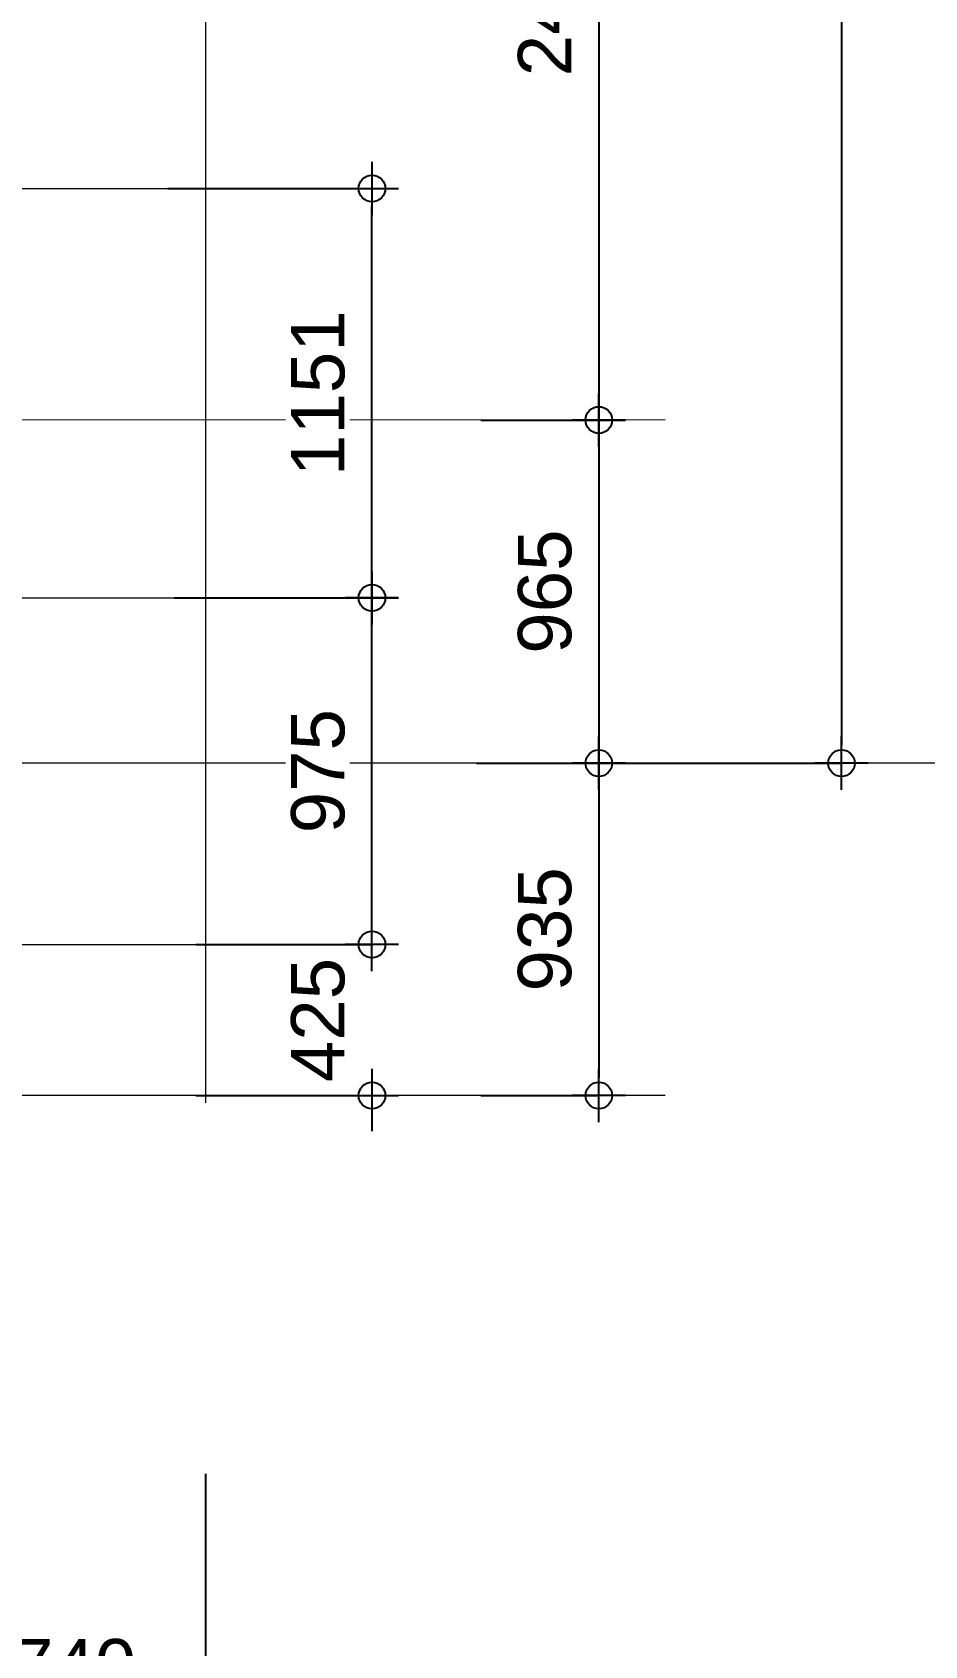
# Model space of a CAD drawing. Header units: millimetres. Extents: x 652937 to 1670132, y 1473552 to 2851037.
# Drawn here: x 663492.635 to 663495.145, y 1524595.5 to 1524600.038 of the extents above; entities that cross this region are included whole.
import ezdxf

# ---------------------------------------------------------------- set-up
doc = ezdxf.new("R2010")
doc.units = ezdxf.units.MM
doc.linetypes.add('Grid Line', pattern=[22.225, 12.7, -3.175, 3.175, -3.175])
doc.linetypes.add('HIDDEN', pattern=[0.375, 0.25, -0.125])
for name, color, linetype, lineweight in [('A-010-D_DIM', 7, 'Continuous', 9), ('A-WALL', 7, 'Continuous', 25), ('S-GRID', 7, 'Continuous', 9)]:
    doc.layers.add(name, color=color, linetype=linetype, lineweight=lineweight)
doc.layers.add('VPORT', color=7, linetype='Continuous')
doc.styles.add('Arial', font='arial.ttf')
doc.styles.add('Arial_4', font='arial.ttf', dxfattribs={"height": 300})
doc.dimstyles.new('ACM-DIM-3_0_C-T', dxfattribs={"dimscale": 304.8, "dimtxt": 306.07782, "dimasz": 0.492126, "dimexe": 0.328084, "dimexo": 0.0625, "dimgap": 0.164042, "dimtad": 0, "dimjust": 2, "dimdec": 0, "dimzin": 0, "dimdsep": 46, "dimtxsty": 'Arial_4', "dimblk1": 'DOTBLANK', "dimblk2": 'OBLIQUE', "dimsah": 1, "dimcen": 0.09, "dimdle": 0.656168, "dimclrd": 7, "dimclre": 7, "dimclrt": 7, "dimadec": 8, "dimazin": 0, "dimtfac": 1, "dimtdec": 4, "dimtix": 1, "dimtmove": 2, "dimatfit": 3, "dimfxl": 1.312336, "dimfxlon": 1, "dimtvp": 1, "dimtolj": 1, "dimtzin": 0, "dimarcsym": 2})
doc.dimstyles.new('Dim-Cen', dxfattribs={"dimscale": 0.05, "dimtxt": 3, "dimasz": 1, "dimexe": 0, "dimexo": 1, "dimgap": 1.5, "dimtad": 1, "dimdec": 0, "dimlfac": 1000, "dimzin": 1, "dimdsep": 46, "dimtxsty": 'Arial', "dimblk": 'CEN1', "dimcen": 0.09, "dimclrd": 7, "dimclre": 7, "dimclrt": 7, "dimadec": 0, "dimazin": 0, "dimtfac": 1, "dimtdec": 0, "dimtix": 1, "dimtofl": 0, "dimtmove": 2, "dimatfit": 3, "dimfxl": 1, "dimtfill": 1, "dimtolj": 1, "dimtzin": 0, "dimarcsym": 1})

# ---------------------------------------------------------------- blocks, each defined once
blk = doc.blocks.new('*D35')
at = {"layer": 'Defpoints', "color": 7, "transparency": 16777216}
for p in [(275108, -53633.6), (275108, -53633.6), (275108, -53775.1)]:
    blk.add_point(p, dxfattribs=at)
blk = doc.blocks.new('_DotBlank')
at = {"color": 7, "linetype": 'ByBlock', "lineweight": -2}
blk.add_line((-0.5, 0), (-1, 0), dxfattribs=at)
blk.add_circle((0, 0), 0.5, dxfattribs=at)
blk = doc.blocks.new('_None')
blk = doc.blocks.new('_Oblique')
at = {"color": 7, "linetype": 'ByBlock', "lineweight": -2}
blk.add_line((-0.5, -0.5), (0.5, 0.5), dxfattribs=at)
blk = doc.blocks.new('CEN1')
at = {"color": 7}
for p, q in [((0, 1.5), (0, -1.5)), ((1.5, 0), (-1.5, 0))]:
    blk.add_line(p, q, dxfattribs=at)
blk.add_circle((0, 0), 0.75, dxfattribs=at)
blk = doc.blocks.new('*D73')
at = {"color": 7, "lineweight": -2, "transparency": 16777216}
for p, q in [((663493.1229, 1524595.9833), (663493.1229, 1524595.291)), ((663492.3829, 1524595.7407), (663492.3829, 1524595.291)), ((663492.4329, 1524595.291), (663493.0729, 1524595.291))]:
    blk.add_line(p, q, dxfattribs=at)
at = {"layer": 'Defpoints', "color": 7, "transparency": 16777216}
for p in [(663493.1229, 1524596.0333), (663492.3829, 1524595.7907), (663493.1229, 1524595.291)]:
    blk.add_point(p, dxfattribs=at)
at = {"color": 7, "lineweight": -2, "transparency": 16777216, "xscale": 0.05, "yscale": 0.05, "zscale": 0.05, "rotation": 180}
blk.add_blockref('CEN1', (663492.3829, 1524595.291), dxfattribs=at)
at = {"color": 7, "lineweight": -2, "transparency": 16777216, "xscale": 0.05, "yscale": 0.05, "zscale": 0.05}
blk.add_blockref('CEN1', (663493.1229, 1524595.291), dxfattribs=at)
at = {"color": 7, "transparency": 16777216, "insert": (663492.7529, 1524595.4426), "char_height": 0.15, "attachment_point": 5, "style": 'Arial', "bg_fill": 3, "box_fill_scale": 1.1, "bg_fill_color": 256, "bg_fill_true_color": 13158600, "bg_fill_transparency": 0}
blk.add_mtext('\\A1;740', dxfattribs=at)
blk = doc.blocks.new('*D80')
at = {"color": 7, "lineweight": -2, "transparency": 16777216}
for p, q in [((663493.8134, 1524601.3476), (663494.2287, 1524601.3476)), ((663494.2287, 1524601.2976), (663494.2287, 1524598.9976)), ((663493.8969, 1524598.9476), (663494.2287, 1524598.9476))]:
    blk.add_line(p, q, dxfattribs=at)
at = {"layer": 'Defpoints', "color": 7, "transparency": 16777216}
for p in [(663493.7634, 1524601.3476), (663493.8469, 1524598.9476), (663494.2287, 1524598.9476)]:
    blk.add_point(p, dxfattribs=at)
at = {"color": 7, "lineweight": -2, "transparency": 16777216, "xscale": 0.05, "yscale": 0.05, "zscale": 0.05}
for p, rotation in [((663494.2287, 1524601.3476), 90), ((663494.2287, 1524598.9476), 270)]:
    blk.add_blockref('CEN1', p, dxfattribs=dict(at, rotation=rotation))
at = {"color": 7, "transparency": 16777216, "insert": (663494.0772, 1524600.1476), "char_height": 0.15, "attachment_point": 5, "rotation": 90, "style": 'Arial', "bg_fill": 3, "box_fill_scale": 1.1, "bg_fill_color": 256, "bg_fill_true_color": 13158600, "bg_fill_transparency": 0}
blk.add_mtext('\\A1;2400', dxfattribs=at)
blk = doc.blocks.new('*D81')
at = {"color": 7, "lineweight": -2, "transparency": 16777216}
for p, q in [((663493.8969, 1524598.9476), (663494.2287, 1524598.9476)), ((663494.2287, 1524598.8976), (663494.2287, 1524598.0323)), ((663493.885, 1524597.9823), (663494.2287, 1524597.9823))]:
    blk.add_line(p, q, dxfattribs=at)
at = {"layer": 'Defpoints', "color": 7, "transparency": 16777216}
for p in [(663493.8469, 1524598.9476), (663493.835, 1524597.9823), (663494.2287, 1524597.9823)]:
    blk.add_point(p, dxfattribs=at)
at = {"color": 7, "lineweight": -2, "transparency": 16777216, "xscale": 0.05, "yscale": 0.05, "zscale": 0.05}
for p, rotation in [((663494.2287, 1524598.9476), 90), ((663494.2287, 1524597.9823), 270)]:
    blk.add_blockref('CEN1', p, dxfattribs=dict(at, rotation=rotation))
at = {"color": 7, "transparency": 16777216, "insert": (663494.0772, 1524598.465), "char_height": 0.15, "attachment_point": 5, "rotation": 90, "style": 'Arial', "bg_fill": 3, "box_fill_scale": 1.1, "bg_fill_color": 256, "bg_fill_true_color": 13158600, "bg_fill_transparency": 0}
blk.add_mtext('\\A1;965', dxfattribs=at)
blk = doc.blocks.new('*D82')
at = {"color": 7, "lineweight": -2, "transparency": 16777216}
for p, q in [((663493.885, 1524597.9823), (663494.2287, 1524597.9823)), ((663494.2287, 1524597.9323), (663494.2287, 1524597.0975)), ((663493.8969, 1524597.0475), (663494.2287, 1524597.0475))]:
    blk.add_line(p, q, dxfattribs=at)
at = {"layer": 'Defpoints', "color": 7, "transparency": 16777216}
for p in [(663493.835, 1524597.9823), (663493.8469, 1524597.0475), (663494.2287, 1524597.0475)]:
    blk.add_point(p, dxfattribs=at)
at = {"color": 7, "lineweight": -2, "transparency": 16777216, "xscale": 0.05, "yscale": 0.05, "zscale": 0.05}
for p, rotation in [((663494.2287, 1524597.9823), 90), ((663494.2287, 1524597.0475), 270)]:
    blk.add_blockref('CEN1', p, dxfattribs=dict(at, rotation=rotation))
at = {"color": 7, "transparency": 16777216, "insert": (663494.0771, 1524597.5149), "char_height": 0.15, "attachment_point": 5, "rotation": 90, "style": 'Arial', "bg_fill": 3, "box_fill_scale": 1.1, "bg_fill_color": 256, "bg_fill_true_color": 13158600, "bg_fill_transparency": 0}
blk.add_mtext('\\A1;935', dxfattribs=at)
blk = doc.blocks.new('*D83')
at = {"color": 7, "lineweight": -2, "transparency": 16777216}
for p, q in [((663493.978, 1524612.6223), (663494.9112, 1524612.6223)), ((663494.9112, 1524612.5723), (663494.9112, 1524598.0323)), ((663493.978, 1524597.9823), (663494.9112, 1524597.9823))]:
    blk.add_line(p, q, dxfattribs=at)
at = {"layer": 'Defpoints', "color": 7, "transparency": 16777216}
for p in [(663493.928, 1524612.6223), (663493.928, 1524597.9823), (663494.9112, 1524597.9823)]:
    blk.add_point(p, dxfattribs=at)
at = {"color": 7, "lineweight": -2, "transparency": 16777216, "xscale": 0.05, "yscale": 0.05, "zscale": 0.05}
for p, rotation in [((663494.9112, 1524612.6223), 90), ((663494.9112, 1524597.9823), 270)]:
    blk.add_blockref('CEN1', p, dxfattribs=dict(at, rotation=rotation))
at = {"color": 7, "transparency": 16777216, "insert": (663494.7596, 1524605.3023), "char_height": 0.15, "attachment_point": 5, "rotation": 90, "style": 'Arial', "bg_fill": 3, "box_fill_scale": 1.1, "bg_fill_color": 256, "bg_fill_true_color": 13158600, "bg_fill_transparency": 0}
blk.add_mtext('\\A1;14640', dxfattribs=at)
blk = doc.blocks.new('*D414')
at = {"color": 7, "lineweight": -2, "transparency": 16777216}
for p, q in [((663493.5907, 1524597.5223), (663493.5907, 1524597.5723)), ((663493.0948, 1524597.4723), (663493.5907, 1524597.4723)), ((663493.0948, 1524597.0474), (663493.5907, 1524597.0474)), ((663493.5907, 1524596.9974), (663493.5907, 1524596.9474))]:
    blk.add_line(p, q, dxfattribs=at)
at = {"layer": 'Defpoints', "color": 7, "transparency": 16777216}
for p in [(663493.0448, 1524597.4723), (663493.0448, 1524597.0474), (663493.5907, 1524597.0474)]:
    blk.add_point(p, dxfattribs=at)
at = {"color": 7, "lineweight": -2, "transparency": 16777216, "xscale": 0.05, "yscale": 0.05, "zscale": 0.05}
for p, rotation in [((663493.5907, 1524597.4723), 270), ((663493.5907, 1524597.0474), 90)]:
    blk.add_blockref('CEN1', p, dxfattribs=dict(at, rotation=rotation))
at = {"color": 7, "transparency": 16777216, "insert": (663493.4392, 1524597.2598), "char_height": 0.15, "attachment_point": 5, "rotation": 90, "style": 'Arial', "bg_fill": 3, "box_fill_scale": 1.1, "bg_fill_color": 256, "bg_fill_true_color": 13158600, "bg_fill_transparency": 0}
blk.add_mtext('\\A1;425', dxfattribs=at)
blk = doc.blocks.new('*D415')
at = {"color": 7, "lineweight": -2, "transparency": 16777216}
for p, q in [((663493.0349, 1524598.4473), (663493.5907, 1524598.4473)), ((663493.5907, 1524597.5223), (663493.5907, 1524598.3973)), ((663493.0948, 1524597.4723), (663493.5907, 1524597.4723))]:
    blk.add_line(p, q, dxfattribs=at)
at = {"layer": 'Defpoints', "color": 7, "transparency": 16777216}
for p in [(663492.9849, 1524598.4473), (663493.5907, 1524598.4473), (663493.0448, 1524597.4723)]:
    blk.add_point(p, dxfattribs=at)
at = {"color": 7, "lineweight": -2, "transparency": 16777216, "xscale": 0.05, "yscale": 0.05, "zscale": 0.05}
for p, rotation in [((663493.5907, 1524598.4473), 90), ((663493.5907, 1524597.4723), 270)]:
    blk.add_blockref('CEN1', p, dxfattribs=dict(at, rotation=rotation))
at = {"color": 7, "transparency": 16777216, "insert": (663493.4392, 1524597.9598), "char_height": 0.15, "attachment_point": 5, "rotation": 90, "style": 'Arial', "bg_fill": 3, "box_fill_scale": 1.1, "bg_fill_color": 256, "bg_fill_true_color": 13158600, "bg_fill_transparency": 0}
blk.add_mtext('\\A1;975', dxfattribs=at)
blk = doc.blocks.new('*D416')
at = {"color": 7, "lineweight": -2, "transparency": 16777216}
for p, q in [((663493.0163, 1524599.5988), (663493.5907, 1524599.5988)), ((663493.5907, 1524598.4973), (663493.5907, 1524599.5488)), ((663493.0349, 1524598.4473), (663493.5907, 1524598.4473))]:
    blk.add_line(p, q, dxfattribs=at)
at = {"layer": 'Defpoints', "color": 7, "transparency": 16777216}
for p in [(663492.9663, 1524599.5988), (663493.5907, 1524599.5988), (663492.9849, 1524598.4473)]:
    blk.add_point(p, dxfattribs=at)
at = {"color": 7, "lineweight": -2, "transparency": 16777216, "xscale": 0.05, "yscale": 0.05, "zscale": 0.05}
for p, rotation in [((663493.5907, 1524599.5988), 90), ((663493.5907, 1524598.4473), 270)]:
    blk.add_blockref('CEN1', p, dxfattribs=dict(at, rotation=rotation))
at = {"color": 7, "transparency": 16777216, "insert": (663493.4392, 1524599.0231), "char_height": 0.15, "attachment_point": 5, "rotation": 90, "style": 'Arial', "bg_fill": 3, "box_fill_scale": 1.1, "bg_fill_color": 256, "bg_fill_true_color": 13158600, "bg_fill_transparency": 0}
blk.add_mtext('\\A1;1151', dxfattribs=at)
blk = doc.blocks.new('1')
at = {"layer": 'A-010-D_DIM', "color": 7}
dim = blk.add_linear_dim(base=(275108, -53775.1), p1=(275108, -53633.6), p2=(275108, -53633.6), angle=359.9998, text=' ', dimstyle='ACM-DIM-3_0_C-T', override={"dimpost": '<>', "dimblk": 'None', "dimse1": 1, "dimse2": 1, "dimsd1": 1, "dimsd2": 1, "dimclrd": 7, "dimclre": 7, "dimclrt": 7, "dimfxl": 0}, dxfattribs=at)
dim.commit()
dim.dimension.update_dxf_attribs({"geometry": '*D35', "text_midpoint": (275108, -53775.1)})

msp = doc.modelspace()

# ---------------------------------------------------------------- hatches: boundary and pattern name
at = {"layer": 'VPORT'}
h = msp.add_hatch(dxfattribs=at)
h.set_pattern_fill('ANGLE')
h.set_pattern_definition([(235.288, (663627.358, 1524790.5456), (5.74185, -3.9776), [5.08, -1.905]), (325.288, (663627.358, 1524790.5456), (3.9776, 5.74185), [5.08, -1.905])])
h.paths.add_polyline_path([(663617.8537, 1524792.0691), (663619.0867, 1524791.215), (663617.3783, 1524788.7489), (663616.1453, 1524789.603)])
edge = h.paths.add_edge_path(flags=16)
edge.add_line((663617.5126, 1524790.4806), (663617.7194, 1524790.3374))
edge = h.paths.add_edge_path(flags=16)
edge.add_line((663617.5444, 1524790.3056), (663617.6876, 1524790.5124))
h.paths.add_polyline_path([(663612.4437, 1524784.2591), (663613.6767, 1524783.405), (663611.9683, 1524780.9389), (663610.7353, 1524781.793)])
edge = h.paths.add_edge_path(flags=16)
edge.add_line((663612.1026, 1524782.6706), (663612.3094, 1524782.5274))
edge = h.paths.add_edge_path(flags=16)
edge.add_line((663612.1344, 1524782.4956), (663612.2776, 1524782.7024))
h.paths.add_polyline_path([(663604.7567, 1524773.1621), (663605.9897, 1524772.308), (663604.2813, 1524769.8419), (663603.0483, 1524770.696)])
edge = h.paths.add_edge_path(flags=16)
edge.add_line((663604.4156, 1524771.5736), (663604.6224, 1524771.4304))
edge = h.paths.add_edge_path(flags=16)
edge.add_line((663604.4474, 1524771.3986), (663604.5906, 1524771.6054))
h.paths.add_polyline_path([(663599.8027, 1524766.0101), (663601.0357, 1524765.156), (663599.3273, 1524762.6899), (663598.0943, 1524763.544)])
edge = h.paths.add_edge_path(flags=16)
edge.add_line((663599.4616, 1524764.4216), (663599.6684, 1524764.2784))
edge = h.paths.add_edge_path(flags=16)
edge.add_line((663599.4934, 1524764.2466), (663599.6366, 1524764.4534))
h.paths.add_polyline_path([(663592.6837, 1524755.7351), (663593.9167, 1524754.881), (663592.2083, 1524752.4149), (663590.9753, 1524753.269)])
edge = h.paths.add_edge_path(flags=16)
edge.add_line((663592.3426, 1524754.1466), (663592.5494, 1524754.0034))
edge = h.paths.add_edge_path(flags=16)
edge.add_line((663592.3744, 1524753.9716), (663592.5176, 1524754.1784))
h.paths.add_polyline_path([(663585.2817, 1524745.0491), (663586.5147, 1524744.195), (663584.8063, 1524741.7289), (663583.5733, 1524742.583)])
edge = h.paths.add_edge_path(flags=16)
edge.add_line((663584.9406, 1524743.4606), (663585.1474, 1524743.3174))
edge = h.paths.add_edge_path(flags=16)
edge.add_line((663584.9724, 1524743.2856), (663585.1156, 1524743.4924))
h.paths.add_polyline_path([(663578.7897, 1524735.6781), (663580.0227, 1524734.824), (663578.3143, 1524732.3579), (663577.0813, 1524733.212)])
edge = h.paths.add_edge_path(flags=16)
edge.add_line((663578.4486, 1524734.0896), (663578.6554, 1524733.9464))
edge = h.paths.add_edge_path(flags=16)
edge.add_line((663578.4804, 1524733.9146), (663578.6236, 1524734.1214))
h.paths.add_polyline_path([(663572.2977, 1524726.3071), (663573.5307, 1524725.453), (663571.8223, 1524722.9869), (663570.5893, 1524723.841)])
edge = h.paths.add_edge_path(flags=16)
edge.add_line((663571.9566, 1524724.7186), (663572.1634, 1524724.5754))
edge = h.paths.add_edge_path(flags=16)
edge.add_line((663571.9884, 1524724.5436), (663572.1316, 1524724.7504))
h.paths.add_polyline_path([(663565.8057, 1524716.9351), (663567.0387, 1524716.081), (663565.3303, 1524713.6149), (663564.0973, 1524714.469)])
edge = h.paths.add_edge_path(flags=16)
edge.add_line((663565.4646, 1524715.3466), (663565.6714, 1524715.2034))
edge = h.paths.add_edge_path(flags=16)
edge.add_line((663565.4964, 1524715.1716), (663565.6396, 1524715.3784))
h.paths.add_polyline_path([(663559.3147, 1524707.5641), (663560.5477, 1524706.71), (663558.8393, 1524704.2439), (663557.6063, 1524705.098)])
edge = h.paths.add_edge_path(flags=16)
edge.add_line((663558.9736, 1524705.9756), (663559.1804, 1524705.8324))
edge = h.paths.add_edge_path(flags=16)
edge.add_line((663559.0054, 1524705.8006), (663559.1486, 1524706.0074))
h.paths.add_polyline_path([(663552.8227, 1524698.1931), (663554.0557, 1524697.339), (663552.3473, 1524694.8729), (663551.1143, 1524695.727)])
edge = h.paths.add_edge_path(flags=16)
edge.add_line((663552.4816, 1524696.6046), (663552.6884, 1524696.4614))
edge = h.paths.add_edge_path(flags=16)
edge.add_line((663552.5134, 1524696.4296), (663552.6566, 1524696.6364))
h.paths.add_polyline_path([(663546.3307, 1524688.8221), (663547.5637, 1524687.968), (663545.8553, 1524685.5019), (663544.6223, 1524686.356)])
edge = h.paths.add_edge_path(flags=16)
edge.add_line((663545.9896, 1524687.2336), (663546.1964, 1524687.0904))
edge = h.paths.add_edge_path(flags=16)
edge.add_line((663546.0214, 1524687.0586), (663546.1646, 1524687.2654))
h.paths.add_polyline_path([(663539.8387, 1524679.4511), (663541.0717, 1524678.597), (663539.3633, 1524676.1309), (663538.1303, 1524676.985)])
edge = h.paths.add_edge_path(flags=16)
edge.add_line((663539.4976, 1524677.8626), (663539.7044, 1524677.7194))
edge = h.paths.add_edge_path(flags=16)
edge.add_line((663539.5294, 1524677.6876), (663539.6726, 1524677.8944))
h.paths.add_polyline_path([(663533.3477, 1524670.0801), (663534.5807, 1524669.226), (663532.8723, 1524666.7599), (663531.6393, 1524667.614)])
edge = h.paths.add_edge_path(flags=16)
edge.add_line((663533.0066, 1524668.4916), (663533.2134, 1524668.3484))
edge = h.paths.add_edge_path(flags=16)
edge.add_line((663533.0384, 1524668.3166), (663533.1816, 1524668.5234))
h.paths.add_polyline_path([(663526.8557, 1524660.7091), (663528.0887, 1524659.855), (663526.3803, 1524657.3889), (663525.1473, 1524658.243)])
edge = h.paths.add_edge_path(flags=16)
edge.add_line((663526.5146, 1524659.1206), (663526.7214, 1524658.9774))
edge = h.paths.add_edge_path(flags=16)
edge.add_line((663526.5464, 1524658.9456), (663526.6896, 1524659.1524))
h.paths.add_polyline_path([(663520.3637, 1524651.3381), (663521.5967, 1524650.484), (663519.8883, 1524648.0179), (663518.6553, 1524648.872)])
edge = h.paths.add_edge_path(flags=16)
edge.add_line((663520.0226, 1524649.7496), (663520.2294, 1524649.6064))
edge = h.paths.add_edge_path(flags=16)
edge.add_line((663520.0544, 1524649.5746), (663520.1976, 1524649.7814))
h.paths.add_polyline_path([(663513.8717, 1524641.9671), (663515.1047, 1524641.113), (663513.3963, 1524638.6469), (663512.1633, 1524639.501)])
edge = h.paths.add_edge_path(flags=16)
edge.add_line((663513.5306, 1524640.3786), (663513.7374, 1524640.2354))
edge = h.paths.add_edge_path(flags=16)
edge.add_line((663513.5624, 1524640.2036), (663513.7056, 1524640.4104))
h.paths.add_polyline_path([(663507.3807, 1524632.5961), (663508.6137, 1524631.742), (663506.9053, 1524629.2759), (663505.6723, 1524630.13)])
edge = h.paths.add_edge_path(flags=16)
edge.add_line((663507.0396, 1524631.0076), (663507.2464, 1524630.8644))
edge = h.paths.add_edge_path(flags=16)
edge.add_line((663507.0714, 1524630.8326), (663507.2146, 1524631.0394))
h.paths.add_polyline_path([(663500.8887, 1524623.2251), (663502.1217, 1524622.371), (663500.4133, 1524619.9049), (663499.1803, 1524620.759)])
edge = h.paths.add_edge_path(flags=16)
edge.add_line((663500.5476, 1524621.6366), (663500.7544, 1524621.4934))
edge = h.paths.add_edge_path(flags=16)
edge.add_line((663500.5794, 1524621.4616), (663500.7226, 1524621.6684))
h.paths.add_polyline_path([(663494.3967, 1524613.8531), (663495.6297, 1524612.999), (663493.9213, 1524610.5329), (663492.6883, 1524611.387)])
edge = h.paths.add_edge_path(flags=16)
edge.add_line((663494.0556, 1524612.2646), (663494.2624, 1524612.1214))
edge = h.paths.add_edge_path(flags=16)
edge.add_line((663494.0874, 1524612.0896), (663494.2306, 1524612.2964))
h.paths.add_polyline_path([(663487.2787, 1524603.5781), (663488.5117, 1524602.724), (663486.8033, 1524600.2579), (663485.5703, 1524601.112)])
edge = h.paths.add_edge_path(flags=16)
edge.add_line((663486.9376, 1524601.9896), (663487.1444, 1524601.8464))
edge = h.paths.add_edge_path(flags=16)
edge.add_line((663486.9694, 1524601.8146), (663487.1126, 1524602.0214))
h.paths.add_polyline_path([(663481.4137, 1524595.1111), (663482.6467, 1524594.257), (663480.9383, 1524591.7909), (663479.7053, 1524592.645)])
edge = h.paths.add_edge_path(flags=16)
edge.add_line((663481.0726, 1524593.5226), (663481.2794, 1524593.3794))
edge = h.paths.add_edge_path(flags=16)
edge.add_line((663481.1044, 1524593.3476), (663481.2476, 1524593.5544))

# ---------------------------------------------------------------- linework, layer by layer
at = {"layer": 'A-WALL', "color": 7, "linetype": 'HIDDEN', "lineweight": 13, "ltscale": 8}
for p, q in [((663491.7273, 1524599.5988), (663493.5364, 1524599.5988)), ((663491.7235, 1524598.4473), (663493.5326, 1524598.4473)), ((663491.7235, 1524597.4723), (663493.5326, 1524597.4723))]:
    msp.add_line(p, q, dxfattribs=at)
at = {"layer": 'S-GRID', "color": 7, "linetype": 'Grid Line'}
msp.add_line((663493.12, 1524616.0767), (663493.1231, 1524594.8148), dxfattribs=at)
at = {"layer": 'S-GRID', "color": 7, "linetype": 'Grid Line', "ltscale": 0.8}
for p, q in [((663494.4156, 1524598.9477), (663491.3701, 1524598.9472)), ((663494.4156, 1524597.0475), (663482.419, 1524597.0458))]:
    msp.add_line(p, q, dxfattribs=at)
at = {"layer": 'S-GRID', "color": 7, "linetype": 'Grid Line'}
msp.add_lwpolyline([(663496.5291, 1524597.9823), (663463.0996, 1524597.9823)], dxfattribs=at)

# ---------------------------------------------------------------- block references
at = {"layer": 'A-WALL', "color": 7, "linetype": 'HIDDEN', "lineweight": 13, "ltscale": 8, "xscale": 0.001000000000000001, "yscale": 0.001000000000000001, "zscale": 0.001000000000000001, "rotation": 90}
msp.add_blockref('1', (663440.2025, 1524322.8742), dxfattribs=at)

# ---------------------------------------------------------------- next in the draw order: dimensions: what is measured, and where the dimension line sits
at = {"color": 7}
for base, p1, p2, picture, middle in [((663494.2287, 1524598.9476), (663493.7634, 1524601.3476), (663493.8469, 1524598.9476), '*D80', (663494.0772, 1524600.1476)), ((663493.5907, 1524597.0474), (663493.0448, 1524597.4723), (663493.0448, 1524597.0474), '*D414', (663493.4392, 1524597.2598))]:
    dim = msp.add_linear_dim(base=base, p1=p1, p2=p2, angle=90, dimstyle='Dim-Cen', override={"dimclrd": 7, "dimclre": 7, "dimclrt": 7}, dxfattribs=at)
    dim.commit()
    dim.dimension.update_dxf_attribs({"geometry": picture, "text_midpoint": middle})
dim = msp.add_linear_dim(base=(663493.1229, 1524595.291), p1=(663492.3829, 1524595.7907), p2=(663493.1229, 1524596.0333), dimstyle='Dim-Cen', override={"dimclrd": 7, "dimclre": 7, "dimclrt": 7}, dxfattribs=at)
dim.commit()
dim.dimension.update_dxf_attribs({"geometry": '*D73', "text_midpoint": (663492.7529, 1524595.4426)})

# ---------------------------------------------------------------- next in the draw order: dimensions: what is measured, and where the dimension line sits
for base, p1, p2, picture, middle in [((663494.2287, 1524597.9823), (663493.8469, 1524598.9476), (663493.835, 1524597.9823), '*D81', (663494.0772, 1524598.465)), ((663493.5907, 1524598.4473), (663493.0448, 1524597.4723), (663492.9849, 1524598.4473), '*D415', (663493.4392, 1524597.9598))]:
    dim = msp.add_linear_dim(base=base, p1=p1, p2=p2, angle=90, dimstyle='Dim-Cen', override={"dimclrd": 7, "dimclre": 7, "dimclrt": 7}, dxfattribs=at)
    dim.commit()
    dim.dimension.update_dxf_attribs({"geometry": picture, "text_midpoint": middle})

# ---------------------------------------------------------------- next in the draw order: dimensions: what is measured, and where the dimension line sits
for base, p1, p2, picture, middle in [((663493.59074, 1524599.5988), (663492.98493, 1524598.44733), (663492.96627, 1524599.5988), '*D416', (663493.43916, 1524599.02306)), ((663494.2287, 1524597.0475), (663493.835, 1524597.9823), (663493.8469, 1524597.0475), '*D82', (663494.0771, 1524597.5149))]:
    dim = msp.add_linear_dim(base=base, p1=p1, p2=p2, angle=90, dimstyle='Dim-Cen', override={"dimclrd": 7, "dimclre": 7, "dimclrt": 7}, dxfattribs=at)
    dim.commit()
    dim.dimension.update_dxf_attribs({"geometry": picture, "text_midpoint": middle})

# ---------------------------------------------------------------- next in the draw order: dimensions: what is measured, and where the dimension line sits
dim = msp.add_linear_dim(base=(663494.9112, 1524597.9823), p1=(663493.928, 1524612.6223), p2=(663493.928, 1524597.9823), angle=90, dimstyle='Dim-Cen', override={"dimclrd": 7, "dimclre": 7, "dimclrt": 7}, dxfattribs=at)
dim.commit()
dim.dimension.update_dxf_attribs({"geometry": '*D83', "text_midpoint": (663494.7596, 1524605.3023)})

doc.saveas('drawing.dxf')
